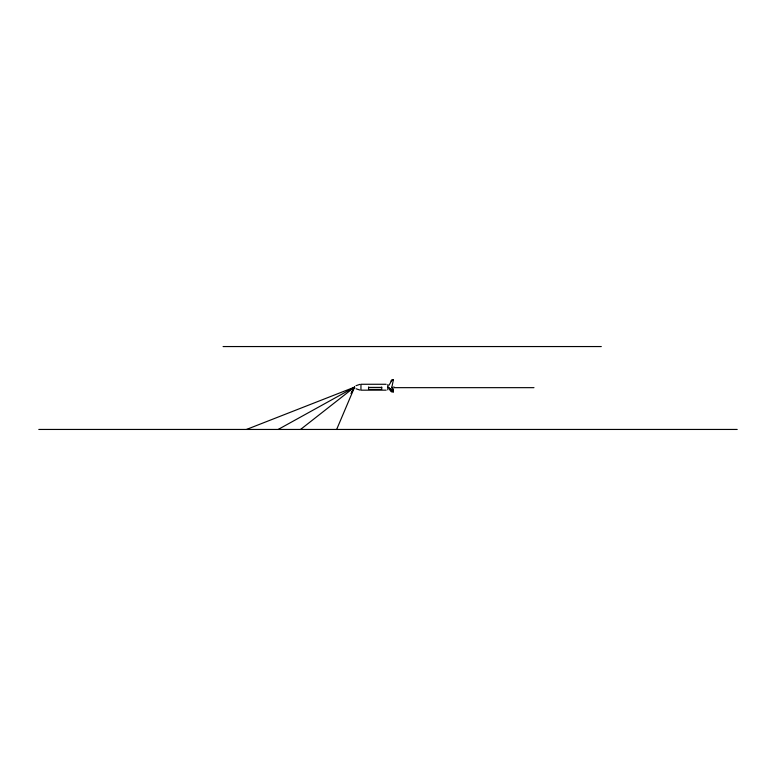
<?xml version="1.0" encoding="UTF-8"?>
<svg xmlns="http://www.w3.org/2000/svg" width="776" height="776" viewBox="0 0 776 776"><rect width="100%" height="100%" fill="white"/><g stroke="black" fill="none" stroke-linecap="round" stroke-linejoin="round"><path stroke-width="1.16" d="M392.423 391.919L393.413 391.958M354.535 387.02L354.613 387.515L354.613 386.914M354.506 387.127L300.564 429.448M393.393 379.823L391.841 387.272L393.461 389.959L391.841 387.272M393.451 391.841L392.249 388.359M336.648 429.448L354.506 387.35M388.96 385.294L392.258 379.707M390.968 381.123L391.346 380.415M393.451 389.756L391.482 389.804L388.96 388M391.482 380.405L393.345 379.629M356.029 385.691L359.86 384.382M278.177 429.448L354.448 387.243L351.101 393.548L354.36 387.214L246.516 429.448M392.423 379.803L393.364 379.794M393.316 389.814L391.346 389.523L388.96 387.777M386.157 390.153L360.956 390.173L360.956 384.265L386.157 384.275M223.081 346.552L601.293 346.552M387.816 387.214L388.456 387.214M368.551 387.399L381.724 387.399M533.985 387.66L393.878 387.66L393.878 386.768M38.8 429.448L737.2 429.448M359.86 390.056L356.029 388.747M391.938 391.851L391.346 391.444M391.628 391.696L389.436 389.106M389.436 389.174L390.861 390.959M387.816 384.586L387.816 389.853M381.724 387.049L381.724 389.387L368.551 389.387L368.551 387.049"/></g></svg>
